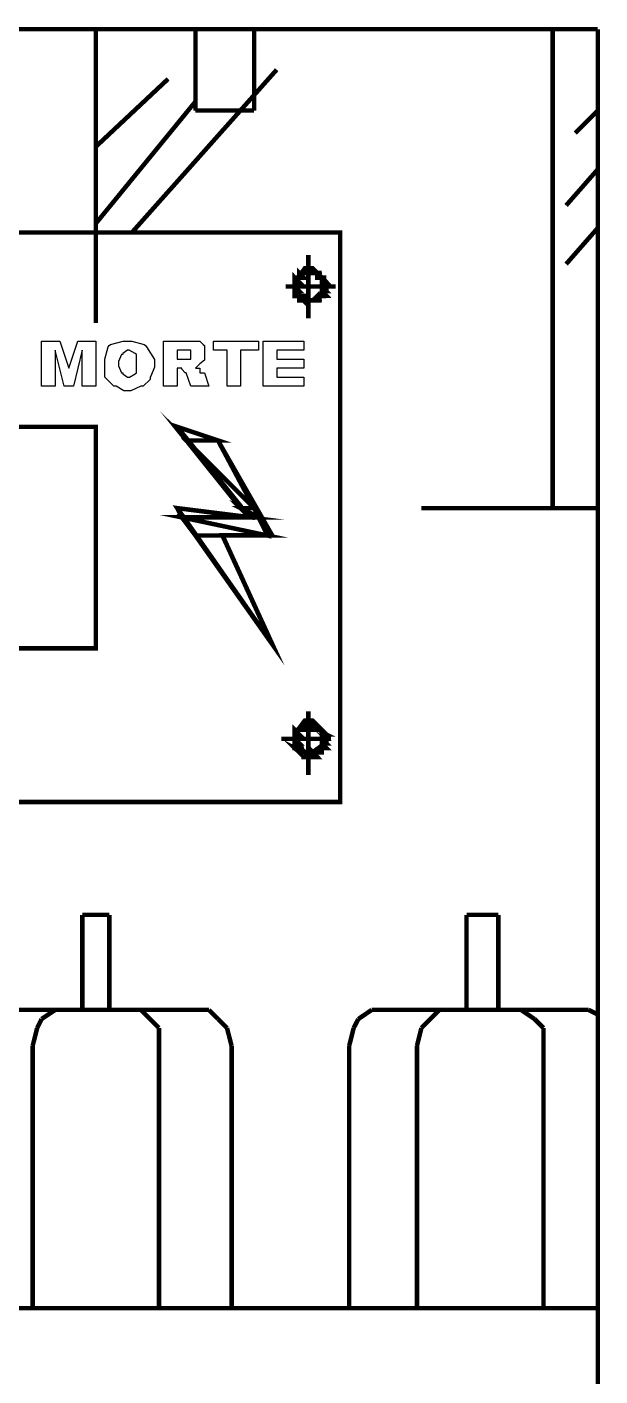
# Model space of a CAD drawing. Extents: x 219 to 1226, y 175 to 465.
# Drawn here: x 299.02 to 304.4, y 226.53 to 239.19 of the extents above; entities that cross this region are included whole.
import ezdxf

# ---------------------------------------------------------------- set-up
doc = ezdxf.new("R2010")
doc.units = 0
doc.header["$MEASUREMENT"] = 0
doc.layers.add('C00-00-00-BLACK', color=7, linetype='Continuous')
doc.layers.add('CFF-00-00', color=1, linetype='Continuous')

msp = doc.modelspace()

# ---------------------------------------------------------------- linework, layer by layer
at = {"layer": 'C00-00-00-BLACK', "const_width": 0.0423}
for points in [[(289.575, 239.166), (304.377, 239.166)], [(299.67, 239.166), (299.67, 236.41)], [(300.604, 239.166), (300.604, 238.403)], [(301.154, 239.166), (301.154, 238.403)], [(303.954, 239.166), (303.954, 234.674)], [(304.377, 225.347), (304.377, 239.166)], [(300.008, 237.259), (301.366, 238.786)], [(299.67, 238.064), (300.347, 238.699)], [(299.67, 237.344), (300.604, 238.487)], [(300.604, 238.403), (301.154, 238.403)], [(304.165, 238.191), (304.377, 238.403)], [(304.08, 237.513), (304.377, 237.852)], [(304.08, 236.963), (304.377, 237.302)], [(301.662, 237.048), (301.662, 236.453)], [(301.45, 236.752), (301.919, 236.752)], [(302.723, 234.674), (304.377, 234.674)], [(301.662, 232.767), (301.662, 232.171)], [(301.408, 232.51), (301.875, 232.51)], [(299.543, 230.859), (299.796, 230.859)], [(299.543, 230.859), (299.543, 229.968)], [(299.796, 230.859), (299.796, 229.968)], [(303.146, 230.859), (303.445, 230.859)], [(303.146, 230.859), (303.146, 229.968)], [(303.445, 230.859), (303.445, 229.968)], [(298.778, 229.968), (300.561, 229.968)], [(299.161, 229.882), (299.12, 229.798)], [(299.289, 229.968), (299.161, 229.882)], [(299.416, 229.968), (299.289, 229.968)], [(300.093, 229.968), (299.923, 229.968)], [(300.178, 229.882), (300.093, 229.968)], [(300.262, 229.798), (300.178, 229.882)], [(300.73, 229.968), (300.561, 229.968)], [(300.815, 229.882), (300.73, 229.968)], [(300.9, 229.798), (300.815, 229.882)], [(302.131, 229.882), (302.088, 229.798)], [(302.257, 229.968), (302.131, 229.882)], [(302.384, 229.968), (302.257, 229.968)], [(302.384, 229.968), (304.165, 229.968)], [(302.807, 229.882), (302.723, 229.798)], [(302.893, 229.968), (302.807, 229.882)], [(303.02, 229.968), (302.893, 229.968)], [(303.657, 229.968), (303.529, 229.968)], [(303.784, 229.882), (303.657, 229.968)], [(303.868, 229.798), (303.784, 229.882)], [(304.291, 229.968), (304.165, 229.968)], [(304.377, 229.925), (304.291, 229.968)], [(299.12, 229.798), (299.077, 229.629)], [(300.262, 229.629), (300.262, 229.798)], [(300.943, 229.629), (300.9, 229.798)], [(302.088, 229.798), (302.045, 229.629)], [(302.723, 229.798), (302.681, 229.629)], [(303.868, 229.629), (303.868, 229.798)], [(299.077, 229.629), (299.077, 227.17)], [(300.262, 229.629), (300.262, 227.17)], [(300.943, 229.629), (300.943, 227.17)], [(302.045, 229.629), (302.045, 227.17)], [(302.681, 229.629), (302.681, 227.17)], [(303.868, 229.629), (303.868, 227.17)], [(294.113, 227.17), (304.377, 227.17)]]:
    msp.add_lwpolyline(points, dxfattribs=at)
for points in [[(294.751, 231.918), (301.961, 231.918), (301.961, 237.259), (294.751, 237.259), (294.751, 231.918)], [(301.831, 236.752), (301.831, 236.794), (301.703, 236.923), (301.662, 236.923), (301.63, 236.923), (301.535, 236.794), (301.535, 236.752), (301.535, 236.72), (301.63, 236.624), (301.662, 236.624), (301.703, 236.624), (301.831, 236.72), (301.831, 236.752)], [(301.831, 236.752), (301.831, 236.794), (301.703, 236.923), (301.662, 236.923), (301.63, 236.923), (301.535, 236.794), (301.535, 236.752), (301.535, 236.72), (301.63, 236.624), (301.662, 236.624), (301.703, 236.624), (301.831, 236.72), (301.831, 236.752)], [(301.831, 236.752), (301.831, 236.794), (301.703, 236.923), (301.662, 236.923), (301.63, 236.923), (301.535, 236.794), (301.535, 236.752), (301.535, 236.72), (301.63, 236.624), (301.662, 236.624), (301.703, 236.624), (301.831, 236.72), (301.831, 236.752)], [(301.535, 236.836), (301.535, 236.793), (301.577, 236.793), (301.535, 236.836)], [(301.535, 236.793), (301.577, 236.793), (301.535, 236.836), (301.535, 236.793)], [(301.577, 236.879), (301.577, 236.836), (301.619, 236.836), (301.577, 236.879)], [(301.577, 236.836), (301.619, 236.836), (301.577, 236.879), (301.577, 236.836)], [(301.619, 236.879), (301.577, 236.879), (301.619, 236.879), (301.619, 236.879)], [(301.577, 236.879), (301.619, 236.879), (301.662, 236.879), (301.577, 236.879)], [(301.619, 236.879), (301.662, 236.879), (301.577, 236.879), (301.619, 236.879)], [(301.577, 236.879), (301.577, 236.879)], [(301.577, 236.879), (301.619, 236.879), (301.662, 236.879), (301.577, 236.879)], [(301.577, 236.879), (301.619, 236.879), (301.619, 236.879), (301.577, 236.879)], [(301.577, 236.879), (301.619, 236.879), (301.619, 236.879), (301.577, 236.879)], [(301.662, 236.879), (301.705, 236.879), (301.619, 236.879), (301.662, 236.879)], [(301.705, 236.879), (301.619, 236.879), (301.705, 236.879)], [(301.619, 236.879), (301.705, 236.879), (301.746, 236.879), (301.619, 236.879)], [(301.619, 236.879), (301.662, 236.879), (301.705, 236.879), (301.619, 236.879)], [(301.662, 236.879), (301.705, 236.879), (301.619, 236.879), (301.662, 236.879)], [(301.662, 236.879), (301.619, 236.879), (301.662, 236.879)], [(301.619, 236.879), (301.662, 236.879), (301.705, 236.879), (301.619, 236.879)], [(301.619, 236.879), (301.619, 236.879)], [(301.619, 236.879), (301.662, 236.879), (301.705, 236.879), (301.619, 236.879)], [(301.619, 236.879), (301.662, 236.879), (301.662, 236.879), (301.619, 236.879)], [(301.662, 236.92), (301.662, 236.879), (301.705, 236.879), (301.662, 236.92)], [(301.705, 236.879), (301.662, 236.879), (301.705, 236.879)], [(301.662, 236.879), (301.705, 236.879), (301.746, 236.879), (301.662, 236.879)], [(301.705, 236.879), (301.746, 236.879), (301.662, 236.879), (301.705, 236.879)], [(301.705, 236.879), (301.746, 236.879), (301.746, 236.879), (301.705, 236.879)], [(301.705, 236.879), (301.746, 236.879), (301.746, 236.879), (301.705, 236.879)], [(301.705, 236.879), (301.746, 236.879), (301.789, 236.879), (301.705, 236.879)], [(301.746, 236.879), (301.789, 236.879), (301.705, 236.879), (301.746, 236.879)], [(301.705, 236.879), (301.746, 236.879), (301.789, 236.879), (301.705, 236.879)], [(301.746, 236.879), (301.789, 236.879), (301.705, 236.879), (301.746, 236.879)], [(301.746, 236.879), (301.789, 236.836), (301.746, 236.836), (301.746, 236.879)], [(301.746, 236.879), (301.789, 236.879), (301.789, 236.879), (301.746, 236.879)], [(301.746, 236.879), (301.789, 236.879), (301.789, 236.879), (301.746, 236.879)], [(301.746, 236.879), (301.789, 236.879), (301.789, 236.879), (301.746, 236.879)], [(301.746, 236.879), (301.789, 236.879), (301.789, 236.879), (301.746, 236.879)], [(301.789, 236.836), (301.746, 236.879), (301.789, 236.836)], [(301.789, 236.836), (301.789, 236.793), (301.831, 236.793), (301.789, 236.836)], [(301.789, 236.793), (301.831, 236.793), (301.789, 236.836), (301.789, 236.793)], [(301.577, 236.836), (301.535, 236.836), (301.577, 236.836), (301.577, 236.836)], [(301.535, 236.836), (301.535, 236.836)], [(301.535, 236.836), (301.577, 236.836), (301.619, 236.836), (301.535, 236.836)], [(301.535, 236.836), (301.577, 236.836), (301.577, 236.836), (301.535, 236.836)], [(301.535, 236.836), (301.577, 236.836), (301.577, 236.836), (301.535, 236.836)], [(301.535, 236.793), (301.535, 236.752), (301.577, 236.752), (301.535, 236.793)], [(301.535, 236.752), (301.577, 236.752), (301.535, 236.793), (301.535, 236.752)], [(301.535, 236.793), (301.577, 236.793), (301.577, 236.793), (301.535, 236.793)], [(301.535, 236.793), (301.577, 236.793), (301.577, 236.793), (301.535, 236.793)], [(301.535, 236.793), (301.577, 236.793), (301.577, 236.793), (301.535, 236.793)], [(301.535, 236.793), (301.577, 236.793), (301.577, 236.793), (301.535, 236.793)], [(301.535, 236.793), (301.577, 236.793), (301.577, 236.793), (301.535, 236.793)], [(301.535, 236.793), (301.577, 236.793), (301.577, 236.793), (301.535, 236.793)], [(301.535, 236.752), (301.535, 236.709), (301.577, 236.709), (301.535, 236.752)], [(301.535, 236.709), (301.577, 236.709), (301.535, 236.752), (301.535, 236.709)], [(301.535, 236.752), (301.577, 236.752), (301.577, 236.752), (301.535, 236.752)], [(301.535, 236.752), (301.577, 236.752), (301.577, 236.752), (301.535, 236.752)], [(301.535, 236.706), (301.577, 236.663), (301.535, 236.663), (301.535, 236.706)], [(301.577, 236.836), (301.577, 236.836)], [(301.746, 236.836), (301.789, 236.836), (301.831, 236.836), (301.746, 236.836)], [(301.789, 236.836), (301.831, 236.836), (301.746, 236.836), (301.789, 236.836)], [(301.789, 236.836), (301.831, 236.836), (301.831, 236.836), (301.789, 236.836)], [(301.789, 236.836), (301.831, 236.836), (301.831, 236.836), (301.789, 236.836)], [(301.789, 236.793), (301.789, 236.752), (301.831, 236.752), (301.789, 236.793)], [(301.789, 236.752), (301.831, 236.752), (301.789, 236.793), (301.789, 236.752)], [(301.789, 236.793), (301.831, 236.793), (301.831, 236.793), (301.789, 236.793)], [(301.789, 236.793), (301.831, 236.793), (301.831, 236.793), (301.789, 236.793)], [(301.789, 236.793), (301.831, 236.793), (301.831, 236.793), (301.789, 236.793)], [(301.789, 236.793), (301.831, 236.793), (301.831, 236.793), (301.789, 236.793)], [(301.789, 236.793), (301.831, 236.793), (301.831, 236.793), (301.789, 236.793)], [(301.789, 236.793), (301.831, 236.793), (301.831, 236.793), (301.789, 236.793)], [(301.789, 236.752), (301.789, 236.709), (301.831, 236.709), (301.789, 236.752)], [(301.789, 236.709), (301.831, 236.709), (301.789, 236.752), (301.789, 236.709)], [(301.789, 236.752), (301.831, 236.752), (301.831, 236.752), (301.789, 236.752)], [(301.789, 236.752), (301.831, 236.752), (301.831, 236.752), (301.789, 236.752)], [(301.789, 236.752), (301.831, 236.752), (301.831, 236.752), (301.789, 236.752)], [(301.789, 236.752), (301.831, 236.752), (301.831, 236.752), (301.789, 236.752)], [(301.789, 236.709), (301.789, 236.666), (301.831, 236.666), (301.789, 236.709)], [(301.789, 236.666), (301.831, 236.666), (301.789, 236.709), (301.789, 236.666)], [(301.535, 236.709), (301.577, 236.709), (301.577, 236.709), (301.535, 236.709)], [(301.535, 236.709), (301.577, 236.709), (301.577, 236.709), (301.535, 236.709)], [(301.535, 236.709), (301.577, 236.709), (301.577, 236.709), (301.535, 236.709)], [(301.535, 236.709), (301.577, 236.709), (301.577, 236.709), (301.535, 236.709)], [(301.535, 236.709), (301.577, 236.709), (301.577, 236.709), (301.535, 236.709)], [(301.535, 236.709), (301.577, 236.709), (301.577, 236.709), (301.535, 236.709)], [(301.577, 236.663), (301.535, 236.706), (301.577, 236.663)], [(301.577, 236.663), (301.535, 236.663), (301.577, 236.663)], [(301.535, 236.663), (301.577, 236.663), (301.619, 236.663), (301.535, 236.663)], [(301.619, 236.663), (301.577, 236.663), (301.619, 236.621), (301.619, 236.663)], [(301.577, 236.663), (301.619, 236.621), (301.577, 236.621), (301.577, 236.663)], [(301.577, 236.663), (301.619, 236.663), (301.619, 236.663), (301.577, 236.663)], [(301.577, 236.663), (301.619, 236.663), (301.619, 236.663), (301.577, 236.663)], [(301.577, 236.663), (301.619, 236.663), (301.619, 236.663), (301.577, 236.663)], [(301.577, 236.663), (301.619, 236.663), (301.619, 236.663), (301.577, 236.663)], [(301.577, 236.663), (301.619, 236.663), (301.662, 236.663), (301.577, 236.663)], [(301.619, 236.663), (301.662, 236.663), (301.577, 236.663), (301.619, 236.663)], [(301.577, 236.621), (301.619, 236.621), (301.662, 236.621), (301.577, 236.621)], [(301.619, 236.621), (301.662, 236.621), (301.577, 236.621), (301.619, 236.621)], [(301.619, 236.621), (301.662, 236.621), (301.705, 236.621), (301.619, 236.621)], [(301.662, 236.621), (301.705, 236.621), (301.619, 236.621), (301.662, 236.621)], [(301.619, 236.621), (301.662, 236.621), (301.705, 236.621), (301.619, 236.621)], [(301.662, 236.621), (301.705, 236.621), (301.619, 236.621), (301.662, 236.621)], [(301.619, 236.621), (301.662, 236.621), (301.705, 236.621), (301.619, 236.621)], [(301.662, 236.621), (301.705, 236.621), (301.619, 236.621), (301.662, 236.621)], [(301.619, 236.621), (301.705, 236.621), (301.746, 236.621), (301.619, 236.621)], [(301.705, 236.621), (301.746, 236.621), (301.619, 236.621), (301.705, 236.621)], [(301.705, 236.621), (301.619, 236.621), (301.662, 236.621), (301.705, 236.621)], [(301.619, 236.621), (301.662, 236.621), (301.705, 236.621), (301.619, 236.621)], [(301.705, 236.621), (301.662, 236.621), (301.705, 236.621), (301.705, 236.621)], [(301.662, 236.621), (301.705, 236.621), (301.746, 236.621), (301.662, 236.621)], [(301.705, 236.621), (301.746, 236.621), (301.662, 236.621), (301.705, 236.621)], [(301.662, 236.621), (301.705, 236.621), (301.705, 236.621), (301.662, 236.621)], [(301.746, 236.663), (301.746, 236.621), (301.705, 236.621), (301.746, 236.663)], [(301.705, 236.621), (301.705, 236.621)], [(301.705, 236.621), (301.746, 236.621), (301.789, 236.621), (301.705, 236.621)], [(301.705, 236.621), (301.746, 236.621), (301.746, 236.621), (301.705, 236.621)], [(301.705, 236.621), (301.746, 236.621), (301.746, 236.621), (301.705, 236.621)], [(301.705, 236.621), (301.705, 236.621)], [(301.789, 236.663), (301.746, 236.663), (301.789, 236.663), (301.789, 236.663)], [(301.746, 236.663), (301.746, 236.663)], [(301.746, 236.663), (301.789, 236.663), (301.831, 236.663), (301.746, 236.663)], [(301.746, 236.663), (301.789, 236.663), (301.789, 236.663), (301.746, 236.663)], [(301.746, 236.663), (301.789, 236.663), (301.789, 236.663), (301.746, 236.663)], [(301.746, 236.663), (301.789, 236.663), (301.789, 236.663), (301.746, 236.663)], [(301.746, 236.663), (301.789, 236.663), (301.789, 236.663), (301.746, 236.663)], [(301.746, 236.621), (301.746, 236.663), (301.746, 236.621)], [(301.789, 236.709), (301.831, 236.709), (301.831, 236.709), (301.789, 236.709)], [(301.789, 236.709), (301.831, 236.709), (301.831, 236.709), (301.789, 236.709)], [(301.789, 236.709), (301.831, 236.709), (301.831, 236.709), (301.789, 236.709)], [(301.789, 236.709), (301.831, 236.709), (301.831, 236.709), (301.789, 236.709)], [(301.789, 236.663), (301.789, 236.663)], [(300.518, 235.309), (301.154, 234.674), (301.027, 234.674), (300.518, 235.309)], [(300.434, 235.436), (301.112, 234.589), (300.434, 234.674), (301.323, 233.402), (300.857, 234.42), (301.323, 234.42), (300.815, 235.309), (300.434, 235.436)], [(300.434, 235.436), (300.815, 235.309), (300.518, 235.309), (300.434, 235.436)], [(297.082, 235.436), (297.082, 233.359), (299.67, 233.359), (299.67, 235.436), (297.082, 235.436)], [(300.815, 235.309), (300.518, 235.309), (301.154, 234.674), (300.815, 235.309)], [(301.027, 234.674), (301.196, 234.589), (301.112, 234.589), (301.027, 234.674)], [(301.196, 234.587), (300.477, 234.587), (301.28, 234.417), (301.196, 234.587)], [(300.434, 234.674), (301.112, 234.587), (300.477, 234.587), (300.434, 234.674)], [(300.477, 234.587), (301.28, 234.417), (300.604, 234.417), (300.477, 234.587)], [(301.154, 234.674), (301.027, 234.674), (301.196, 234.589), (301.154, 234.674)], [(300.604, 234.417), (300.857, 234.417), (301.323, 233.399), (300.604, 234.417)], [(300.857, 234.417), (300.9, 234.417), (300.604, 234.417), (300.857, 234.417)], [(300.857, 234.417), (300.604, 234.417), (300.857, 234.417)], [(300.857, 234.417), (301.28, 234.417), (301.323, 234.417), (300.857, 234.417)], [(301.831, 232.51), (301.831, 232.554), (301.703, 232.682), (301.662, 232.682), (301.63, 232.682), (301.535, 232.554), (301.535, 232.51), (301.535, 232.478), (301.63, 232.384), (301.662, 232.384), (301.703, 232.384), (301.831, 232.478), (301.831, 232.51)], [(301.831, 232.51), (301.831, 232.554), (301.703, 232.682), (301.662, 232.682), (301.63, 232.682), (301.535, 232.554), (301.535, 232.51), (301.535, 232.478), (301.63, 232.384), (301.662, 232.384), (301.703, 232.384), (301.831, 232.478), (301.831, 232.51)], [(301.831, 232.51), (301.831, 232.554), (301.703, 232.682), (301.662, 232.682), (301.63, 232.682), (301.535, 232.554), (301.535, 232.51), (301.535, 232.478), (301.63, 232.384), (301.662, 232.384), (301.703, 232.384), (301.831, 232.478), (301.831, 232.51)], [(301.619, 232.64), (301.619, 232.594), (301.577, 232.594), (301.619, 232.64)], [(301.705, 232.64), (301.746, 232.594), (301.705, 232.594), (301.705, 232.64)], [(301.535, 232.594), (301.535, 232.551), (301.577, 232.551), (301.535, 232.594)], [(301.535, 232.551), (301.577, 232.551), (301.535, 232.594), (301.535, 232.551)], [(301.577, 232.594), (301.535, 232.594), (301.577, 232.594), (301.577, 232.594)], [(301.535, 232.594), (301.535, 232.594)], [(301.535, 232.594), (301.577, 232.594), (301.619, 232.594), (301.535, 232.594)], [(301.535, 232.551), (301.535, 232.51), (301.577, 232.51), (301.535, 232.551)], [(301.535, 232.51), (301.577, 232.51), (301.535, 232.551), (301.535, 232.51)], [(301.535, 232.551), (301.577, 232.551), (301.577, 232.551), (301.535, 232.551)], [(301.535, 232.551), (301.577, 232.551), (301.577, 232.551), (301.535, 232.551)], [(301.535, 232.51), (301.535, 232.468), (301.577, 232.468), (301.535, 232.51)], [(301.535, 232.468), (301.577, 232.468), (301.535, 232.51), (301.535, 232.468)], [(301.577, 232.594), (301.577, 232.594)], [(301.577, 232.594), (301.619, 232.594), (301.662, 232.594), (301.577, 232.594)], [(301.577, 232.594), (301.619, 232.594), (301.619, 232.594), (301.577, 232.594)], [(301.577, 232.594), (301.619, 232.594), (301.619, 232.594), (301.577, 232.594)], [(301.577, 232.594), (301.619, 232.594), (301.619, 232.594), (301.577, 232.594)], [(301.577, 232.594), (301.619, 232.594), (301.619, 232.594), (301.577, 232.594)], [(301.577, 232.594), (301.577, 232.594)], [(301.662, 232.64), (301.705, 232.64), (301.619, 232.64), (301.662, 232.64)], [(301.705, 232.64), (301.619, 232.64), (301.705, 232.64)], [(301.619, 232.64), (301.705, 232.64), (301.746, 232.64), (301.619, 232.64)], [(301.619, 232.64), (301.662, 232.64), (301.705, 232.64), (301.619, 232.64)], [(301.662, 232.64), (301.705, 232.64), (301.619, 232.64), (301.662, 232.64)], [(301.619, 232.64), (301.619, 232.64)], [(301.619, 232.64), (301.662, 232.64), (301.705, 232.64), (301.619, 232.64)], [(301.619, 232.64), (301.662, 232.64), (301.662, 232.64), (301.619, 232.64)], [(301.619, 232.64), (301.662, 232.64), (301.662, 232.64), (301.619, 232.64)], [(301.619, 232.594), (301.619, 232.64), (301.619, 232.594)], [(301.746, 232.594), (301.789, 232.551), (301.831, 232.551), (301.746, 232.594)], [(301.789, 232.551), (301.831, 232.551), (301.746, 232.594), (301.789, 232.551)], [(301.662, 232.64), (301.662, 232.64)], [(301.705, 232.64), (301.662, 232.64), (301.705, 232.64)], [(301.662, 232.64), (301.705, 232.64), (301.746, 232.64), (301.662, 232.64)], [(301.705, 232.64), (301.746, 232.64), (301.662, 232.64), (301.705, 232.64)], [(301.705, 232.64), (301.746, 232.64), (301.746, 232.64), (301.705, 232.64)], [(301.705, 232.64), (301.746, 232.64), (301.746, 232.64), (301.705, 232.64)], [(301.746, 232.594), (301.705, 232.64), (301.746, 232.594)], [(301.705, 232.594), (301.746, 232.594), (301.789, 232.594), (301.705, 232.594)], [(301.746, 232.594), (301.789, 232.594), (301.705, 232.594), (301.746, 232.594)], [(301.746, 232.594), (301.789, 232.594), (301.789, 232.594), (301.746, 232.594)], [(301.746, 232.594), (301.789, 232.594), (301.789, 232.594), (301.746, 232.594)], [(301.746, 232.594), (301.789, 232.594), (301.789, 232.594), (301.746, 232.594)], [(301.746, 232.594), (301.789, 232.594), (301.789, 232.594), (301.746, 232.594)], [(301.746, 232.594), (301.789, 232.594), (301.789, 232.594), (301.746, 232.594)], [(301.746, 232.594), (301.789, 232.594), (301.789, 232.594), (301.746, 232.594)], [(301.789, 232.551), (301.789, 232.51), (301.831, 232.51), (301.789, 232.551)], [(301.789, 232.51), (301.831, 232.51), (301.789, 232.551), (301.789, 232.51)], [(301.789, 232.551), (301.831, 232.551), (301.831, 232.551), (301.789, 232.551)], [(301.789, 232.551), (301.831, 232.551), (301.831, 232.551), (301.789, 232.551)], [(301.789, 232.551), (301.831, 232.551), (301.831, 232.551), (301.789, 232.551)], [(301.789, 232.551), (301.831, 232.551), (301.831, 232.551), (301.789, 232.551)], [(301.789, 232.551), (301.831, 232.551), (301.831, 232.551), (301.789, 232.551)], [(301.789, 232.551), (301.831, 232.551), (301.831, 232.551), (301.789, 232.551)], [(301.789, 232.51), (301.789, 232.468), (301.831, 232.468), (301.789, 232.51)], [(301.789, 232.468), (301.831, 232.468), (301.789, 232.51), (301.789, 232.468)], [(301.577, 232.384), (301.619, 232.384), (301.535, 232.425), (301.577, 232.384)], [(301.577, 232.384), (301.535, 232.425), (301.577, 232.425), (301.577, 232.384)], [(301.535, 232.51), (301.577, 232.51), (301.577, 232.51), (301.535, 232.51)], [(301.535, 232.51), (301.577, 232.51), (301.577, 232.51), (301.535, 232.51)], [(301.535, 232.51), (301.577, 232.51), (301.577, 232.51), (301.535, 232.51)], [(301.535, 232.51), (301.577, 232.51), (301.577, 232.51), (301.535, 232.51)], [(301.535, 232.51), (301.577, 232.51), (301.577, 232.51), (301.535, 232.51)], [(301.535, 232.51), (301.577, 232.51), (301.577, 232.51), (301.535, 232.51)], [(301.535, 232.468), (301.535, 232.425), (301.577, 232.425), (301.535, 232.468)], [(301.535, 232.425), (301.577, 232.425), (301.535, 232.468), (301.535, 232.425)], [(301.535, 232.468), (301.577, 232.468), (301.577, 232.468), (301.535, 232.468)], [(301.535, 232.468), (301.577, 232.468), (301.577, 232.468), (301.535, 232.468)], [(301.535, 232.468), (301.577, 232.468), (301.577, 232.468), (301.535, 232.468)], [(301.535, 232.468), (301.577, 232.468), (301.577, 232.468), (301.535, 232.468)], [(301.535, 232.468), (301.577, 232.468), (301.577, 232.468), (301.535, 232.468)], [(301.535, 232.468), (301.577, 232.468), (301.577, 232.468), (301.535, 232.468)], [(301.535, 232.425), (301.577, 232.425), (301.577, 232.425), (301.535, 232.425)], [(301.535, 232.425), (301.577, 232.425), (301.577, 232.425), (301.535, 232.425)], [(301.535, 232.425), (301.577, 232.425), (301.577, 232.425), (301.535, 232.425)], [(301.535, 232.425), (301.577, 232.425), (301.577, 232.425), (301.535, 232.425)], [(301.535, 232.425), (301.577, 232.425), (301.619, 232.425), (301.535, 232.425)], [(301.577, 232.425), (301.619, 232.425), (301.535, 232.425), (301.577, 232.425)], [(301.619, 232.384), (301.619, 232.34), (301.662, 232.34), (301.619, 232.384)], [(301.619, 232.34), (301.662, 232.34), (301.619, 232.384), (301.619, 232.34)], [(301.705, 232.384), (301.705, 232.34), (301.746, 232.34), (301.705, 232.384)], [(301.705, 232.34), (301.746, 232.34), (301.705, 232.384), (301.705, 232.34)], [(301.789, 232.425), (301.746, 232.384), (301.789, 232.384), (301.789, 232.425)], [(301.746, 232.384), (301.789, 232.384), (301.789, 232.425), (301.746, 232.384)], [(301.789, 232.51), (301.831, 232.51), (301.831, 232.51), (301.789, 232.51)], [(301.789, 232.51), (301.831, 232.51), (301.831, 232.51), (301.789, 232.51)], [(301.789, 232.51), (301.831, 232.51), (301.831, 232.51), (301.789, 232.51)], [(301.789, 232.51), (301.831, 232.51), (301.831, 232.51), (301.789, 232.51)], [(301.789, 232.468), (301.789, 232.425), (301.831, 232.425), (301.789, 232.468)], [(301.789, 232.425), (301.831, 232.425), (301.789, 232.468), (301.789, 232.425)], [(301.789, 232.468), (301.831, 232.468), (301.831, 232.468), (301.789, 232.468)], [(301.789, 232.468), (301.831, 232.468), (301.831, 232.468), (301.789, 232.468)], [(301.789, 232.425), (301.831, 232.425), (301.831, 232.425), (301.789, 232.425)], [(301.789, 232.425), (301.831, 232.425), (301.831, 232.425), (301.789, 232.425)], [(301.789, 232.425), (301.831, 232.425), (301.831, 232.425), (301.789, 232.425)], [(301.789, 232.425), (301.831, 232.425), (301.831, 232.425), (301.789, 232.425)], [(301.789, 232.425), (301.831, 232.425), (301.831, 232.425), (301.789, 232.425)], [(301.789, 232.425), (301.831, 232.425), (301.831, 232.425), (301.789, 232.425)], [(301.577, 232.384), (301.619, 232.384), (301.619, 232.384), (301.577, 232.384)], [(301.577, 232.384), (301.619, 232.384), (301.619, 232.384), (301.577, 232.384)], [(301.577, 232.384), (301.619, 232.384), (301.619, 232.384), (301.577, 232.384)], [(301.577, 232.384), (301.619, 232.384), (301.619, 232.384), (301.577, 232.384)], [(301.577, 232.384), (301.619, 232.384), (301.662, 232.384), (301.577, 232.384)], [(301.619, 232.384), (301.662, 232.384), (301.577, 232.384), (301.619, 232.384)], [(301.577, 232.384), (301.619, 232.384), (301.662, 232.384), (301.577, 232.384)], [(301.619, 232.384), (301.662, 232.384), (301.577, 232.384), (301.619, 232.384)], [(301.619, 232.34), (301.662, 232.34), (301.705, 232.34), (301.619, 232.34)], [(301.662, 232.34), (301.705, 232.34), (301.619, 232.34), (301.662, 232.34)], [(301.619, 232.34), (301.662, 232.34), (301.705, 232.34), (301.619, 232.34)], [(301.662, 232.34), (301.705, 232.34), (301.619, 232.34), (301.662, 232.34)], [(301.619, 232.34), (301.705, 232.34), (301.746, 232.34), (301.619, 232.34)], [(301.705, 232.34), (301.746, 232.34), (301.619, 232.34), (301.705, 232.34)], [(301.705, 232.34), (301.619, 232.34), (301.662, 232.34), (301.705, 232.34)], [(301.619, 232.34), (301.662, 232.34), (301.705, 232.34), (301.619, 232.34)], [(301.705, 232.34), (301.662, 232.34), (301.705, 232.34), (301.705, 232.34)], [(301.662, 232.34), (301.705, 232.34), (301.746, 232.34), (301.662, 232.34)], [(301.705, 232.34), (301.746, 232.34), (301.662, 232.34), (301.705, 232.34)], [(301.662, 232.34), (301.705, 232.34), (301.705, 232.34), (301.662, 232.34)], [(301.746, 232.384), (301.705, 232.384), (301.746, 232.384), (301.746, 232.384)], [(301.705, 232.384), (301.705, 232.384)], [(301.705, 232.384), (301.746, 232.384), (301.789, 232.384), (301.705, 232.384)], [(301.705, 232.34), (301.705, 232.34)], [(301.746, 232.384), (301.789, 232.384), (301.789, 232.384), (301.746, 232.384)], [(301.746, 232.384), (301.789, 232.384), (301.789, 232.384), (301.746, 232.384)], [(301.746, 232.384), (301.789, 232.384), (301.789, 232.384), (301.746, 232.384)], [(301.746, 232.384), (301.789, 232.384), (301.789, 232.384), (301.746, 232.384)], [(301.746, 232.384), (301.789, 232.384), (301.789, 232.384), (301.746, 232.384)], [(301.746, 232.384), (301.789, 232.384), (301.789, 232.384), (301.746, 232.384)], [(301.746, 232.384), (301.746, 232.384)]]:
    msp.add_lwpolyline(points, close=True, dxfattribs=at)
at = {"layer": 'C00-00-00-BLACK'}
for points in [[(301.619, 236.879), (301.577, 236.879), (301.619, 236.879), (301.619, 236.879)], [(301.577, 236.879), (301.619, 236.879), (301.662, 236.879), (301.577, 236.879)], [(301.619, 236.879), (301.662, 236.879), (301.577, 236.879), (301.619, 236.879)], [(301.577, 236.879), (301.619, 236.879), (301.662, 236.879), (301.577, 236.879)], [(301.577, 236.879), (301.619, 236.879), (301.619, 236.879), (301.577, 236.879)], [(301.577, 236.879), (301.619, 236.879), (301.619, 236.879), (301.577, 236.879)], [(301.577, 236.879), (301.577, 236.836), (301.619, 236.836), (301.577, 236.879)], [(301.577, 236.836), (301.619, 236.836), (301.577, 236.879), (301.577, 236.836)], [(301.662, 236.879), (301.705, 236.879), (301.619, 236.879), (301.662, 236.879)], [(301.705, 236.879), (301.619, 236.879), (301.705, 236.879)], [(301.619, 236.879), (301.705, 236.879), (301.746, 236.879), (301.619, 236.879)], [(301.619, 236.879), (301.662, 236.879), (301.705, 236.879), (301.619, 236.879)], [(301.662, 236.879), (301.705, 236.879), (301.619, 236.879), (301.662, 236.879)], [(301.662, 236.879), (301.619, 236.879), (301.662, 236.879)], [(301.619, 236.879), (301.662, 236.879), (301.705, 236.879), (301.619, 236.879)], [(301.619, 236.879), (301.662, 236.879), (301.705, 236.879), (301.619, 236.879)], [(301.619, 236.879), (301.662, 236.879), (301.662, 236.879), (301.619, 236.879)], [(301.662, 236.92), (301.662, 236.879), (301.705, 236.879), (301.662, 236.92)], [(301.705, 236.879), (301.662, 236.879), (301.705, 236.879)], [(301.662, 236.879), (301.705, 236.879), (301.746, 236.879), (301.662, 236.879)], [(301.705, 236.879), (301.746, 236.879), (301.662, 236.879), (301.705, 236.879)], [(301.705, 236.879), (301.746, 236.879), (301.746, 236.879), (301.705, 236.879)], [(301.705, 236.879), (301.746, 236.879), (301.746, 236.879), (301.705, 236.879)], [(301.705, 236.879), (301.746, 236.879), (301.789, 236.879), (301.705, 236.879)], [(301.746, 236.879), (301.789, 236.879), (301.705, 236.879), (301.746, 236.879)], [(301.705, 236.879), (301.746, 236.879), (301.789, 236.879), (301.705, 236.879)], [(301.746, 236.879), (301.789, 236.879), (301.705, 236.879), (301.746, 236.879)], [(301.746, 236.879), (301.789, 236.879), (301.789, 236.879), (301.746, 236.879)], [(301.746, 236.879), (301.789, 236.879), (301.789, 236.879), (301.746, 236.879)], [(301.746, 236.879), (301.789, 236.879), (301.789, 236.879), (301.746, 236.879)], [(301.746, 236.879), (301.789, 236.879), (301.789, 236.879), (301.746, 236.879)], [(301.789, 236.836), (301.746, 236.879), (301.789, 236.836)], [(301.746, 236.879), (301.789, 236.836), (301.746, 236.836), (301.746, 236.879)], [(301.577, 236.836), (301.535, 236.836), (301.577, 236.836), (301.577, 236.836)], [(301.535, 236.836), (301.577, 236.836), (301.619, 236.836), (301.535, 236.836)], [(301.535, 236.836), (301.577, 236.836), (301.577, 236.836), (301.535, 236.836)], [(301.535, 236.836), (301.577, 236.836), (301.577, 236.836), (301.535, 236.836)], [(301.535, 236.836), (301.535, 236.793), (301.577, 236.793), (301.535, 236.836)], [(301.535, 236.793), (301.577, 236.793), (301.535, 236.836), (301.535, 236.793)], [(301.535, 236.793), (301.577, 236.793), (301.577, 236.793), (301.535, 236.793)], [(301.535, 236.793), (301.577, 236.793), (301.577, 236.793), (301.535, 236.793)], [(301.535, 236.793), (301.577, 236.793), (301.577, 236.793), (301.535, 236.793)], [(301.535, 236.793), (301.577, 236.793), (301.577, 236.793), (301.535, 236.793)], [(301.535, 236.793), (301.577, 236.793), (301.577, 236.793), (301.535, 236.793)], [(301.535, 236.793), (301.577, 236.793), (301.577, 236.793), (301.535, 236.793)], [(301.535, 236.793), (301.535, 236.752), (301.577, 236.752), (301.535, 236.793)], [(301.535, 236.752), (301.577, 236.752), (301.535, 236.793), (301.535, 236.752)], [(301.535, 236.752), (301.577, 236.752), (301.577, 236.752), (301.535, 236.752)], [(301.535, 236.752), (301.577, 236.752), (301.577, 236.752), (301.535, 236.752)], [(301.535, 236.752), (301.535, 236.709), (301.577, 236.709), (301.535, 236.752)], [(301.535, 236.709), (301.577, 236.709), (301.535, 236.752), (301.535, 236.709)], [(301.746, 236.836), (301.789, 236.836), (301.831, 236.836), (301.746, 236.836)], [(301.789, 236.836), (301.831, 236.836), (301.746, 236.836), (301.789, 236.836)], [(301.789, 236.836), (301.831, 236.836), (301.831, 236.836), (301.789, 236.836)], [(301.789, 236.836), (301.831, 236.836), (301.831, 236.836), (301.789, 236.836)], [(301.789, 236.836), (301.789, 236.793), (301.831, 236.793), (301.789, 236.836)], [(301.789, 236.793), (301.831, 236.793), (301.789, 236.836), (301.789, 236.793)], [(301.789, 236.793), (301.831, 236.793), (301.831, 236.793), (301.789, 236.793)], [(301.789, 236.793), (301.831, 236.793), (301.831, 236.793), (301.789, 236.793)], [(301.789, 236.793), (301.831, 236.793), (301.831, 236.793), (301.789, 236.793)], [(301.789, 236.793), (301.831, 236.793), (301.831, 236.793), (301.789, 236.793)], [(301.789, 236.793), (301.831, 236.793), (301.831, 236.793), (301.789, 236.793)], [(301.789, 236.793), (301.831, 236.793), (301.831, 236.793), (301.789, 236.793)], [(301.789, 236.793), (301.789, 236.752), (301.831, 236.752), (301.789, 236.793)], [(301.789, 236.752), (301.831, 236.752), (301.789, 236.793), (301.789, 236.752)], [(301.789, 236.752), (301.831, 236.752), (301.831, 236.752), (301.789, 236.752)], [(301.789, 236.752), (301.831, 236.752), (301.831, 236.752), (301.789, 236.752)], [(301.789, 236.752), (301.831, 236.752), (301.831, 236.752), (301.789, 236.752)], [(301.789, 236.752), (301.831, 236.752), (301.831, 236.752), (301.789, 236.752)], [(301.789, 236.752), (301.789, 236.709), (301.831, 236.709), (301.789, 236.752)], [(301.789, 236.709), (301.831, 236.709), (301.789, 236.752), (301.789, 236.709)], [(301.535, 236.709), (301.577, 236.709), (301.577, 236.709), (301.535, 236.709)], [(301.535, 236.709), (301.577, 236.709), (301.577, 236.709), (301.535, 236.709)], [(301.535, 236.709), (301.577, 236.709), (301.577, 236.709), (301.535, 236.709)], [(301.535, 236.709), (301.577, 236.709), (301.577, 236.709), (301.535, 236.709)], [(301.535, 236.709), (301.577, 236.709), (301.577, 236.709), (301.535, 236.709)], [(301.535, 236.709), (301.577, 236.709), (301.577, 236.709), (301.535, 236.709)], [(301.577, 236.663), (301.535, 236.706), (301.577, 236.663)], [(301.535, 236.706), (301.577, 236.663), (301.535, 236.663), (301.535, 236.706)], [(301.577, 236.663), (301.535, 236.663), (301.577, 236.663)], [(301.535, 236.663), (301.577, 236.663), (301.619, 236.663), (301.535, 236.663)], [(301.577, 236.663), (301.619, 236.663), (301.619, 236.663), (301.577, 236.663)], [(301.577, 236.663), (301.619, 236.663), (301.619, 236.663), (301.577, 236.663)], [(301.577, 236.663), (301.619, 236.663), (301.619, 236.663), (301.577, 236.663)], [(301.577, 236.663), (301.619, 236.663), (301.619, 236.663), (301.577, 236.663)], [(301.577, 236.663), (301.619, 236.663), (301.662, 236.663), (301.577, 236.663)], [(301.619, 236.663), (301.662, 236.663), (301.577, 236.663), (301.619, 236.663)], [(301.619, 236.663), (301.577, 236.663), (301.619, 236.621), (301.619, 236.663)], [(301.577, 236.663), (301.619, 236.621), (301.577, 236.621), (301.577, 236.663)], [(301.577, 236.621), (301.619, 236.621), (301.662, 236.621), (301.577, 236.621)], [(301.619, 236.621), (301.662, 236.621), (301.577, 236.621), (301.619, 236.621)], [(301.619, 236.621), (301.662, 236.621), (301.705, 236.621), (301.619, 236.621)], [(301.662, 236.621), (301.705, 236.621), (301.619, 236.621), (301.662, 236.621)], [(301.619, 236.621), (301.662, 236.621), (301.705, 236.621), (301.619, 236.621)], [(301.662, 236.621), (301.705, 236.621), (301.619, 236.621), (301.662, 236.621)], [(301.619, 236.621), (301.662, 236.621), (301.705, 236.621), (301.619, 236.621)], [(301.662, 236.621), (301.705, 236.621), (301.619, 236.621), (301.662, 236.621)], [(301.619, 236.621), (301.705, 236.621), (301.746, 236.621), (301.619, 236.621)], [(301.705, 236.621), (301.746, 236.621), (301.619, 236.621), (301.705, 236.621)], [(301.705, 236.621), (301.619, 236.621), (301.662, 236.621), (301.705, 236.621)], [(301.619, 236.621), (301.662, 236.621), (301.705, 236.621), (301.619, 236.621)], [(301.705, 236.621), (301.662, 236.621), (301.705, 236.621), (301.705, 236.621)], [(301.662, 236.621), (301.705, 236.621), (301.746, 236.621), (301.662, 236.621)], [(301.705, 236.621), (301.746, 236.621), (301.662, 236.621), (301.705, 236.621)], [(301.662, 236.621), (301.705, 236.621), (301.705, 236.621), (301.662, 236.621)], [(301.746, 236.663), (301.746, 236.621), (301.705, 236.621), (301.746, 236.663)], [(301.705, 236.621), (301.746, 236.621), (301.789, 236.621), (301.705, 236.621)], [(301.705, 236.621), (301.746, 236.621), (301.746, 236.621), (301.705, 236.621)], [(301.705, 236.621), (301.746, 236.621), (301.746, 236.621), (301.705, 236.621)], [(301.789, 236.663), (301.746, 236.663), (301.789, 236.663), (301.789, 236.663)], [(301.746, 236.663), (301.789, 236.663), (301.831, 236.663), (301.746, 236.663)], [(301.746, 236.663), (301.789, 236.663), (301.789, 236.663), (301.746, 236.663)], [(301.746, 236.663), (301.789, 236.663), (301.789, 236.663), (301.746, 236.663)], [(301.746, 236.663), (301.789, 236.663), (301.789, 236.663), (301.746, 236.663)], [(301.746, 236.663), (301.789, 236.663), (301.789, 236.663), (301.746, 236.663)], [(301.746, 236.621), (301.746, 236.663), (301.746, 236.621)], [(301.789, 236.709), (301.831, 236.709), (301.831, 236.709), (301.789, 236.709)], [(301.789, 236.709), (301.831, 236.709), (301.831, 236.709), (301.789, 236.709)], [(301.789, 236.709), (301.831, 236.709), (301.831, 236.709), (301.789, 236.709)], [(301.789, 236.709), (301.831, 236.709), (301.831, 236.709), (301.789, 236.709)], [(301.789, 236.709), (301.789, 236.666), (301.831, 236.666), (301.789, 236.709)], [(301.789, 236.666), (301.831, 236.666), (301.789, 236.709), (301.789, 236.666)], [(300.434, 235.436), (300.815, 235.309), (300.518, 235.309), (300.434, 235.436)], [(300.815, 235.309), (300.518, 235.309), (301.154, 234.674), (300.815, 235.309)], [(300.518, 235.309), (301.154, 234.674), (301.027, 234.674), (300.518, 235.309)], [(300.434, 234.674), (301.112, 234.587), (300.477, 234.587), (300.434, 234.674)], [(301.196, 234.587), (300.477, 234.587), (301.28, 234.417), (301.196, 234.587)], [(300.477, 234.587), (301.28, 234.417), (300.604, 234.417), (300.477, 234.587)], [(301.154, 234.674), (301.027, 234.674), (301.196, 234.589), (301.154, 234.674)], [(301.027, 234.674), (301.196, 234.589), (301.112, 234.589), (301.027, 234.674)], [(300.857, 234.417), (300.9, 234.417), (300.604, 234.417), (300.857, 234.417)], [(300.857, 234.417), (300.604, 234.417), (300.857, 234.417)], [(300.604, 234.417), (300.857, 234.417), (301.323, 233.399), (300.604, 234.417)], [(300.857, 234.417), (301.28, 234.417), (301.323, 234.417), (300.857, 234.417)], [(301.577, 232.594), (301.535, 232.594), (301.577, 232.594), (301.577, 232.594)], [(301.535, 232.594), (301.577, 232.594), (301.619, 232.594), (301.535, 232.594)], [(301.535, 232.594), (301.535, 232.551), (301.577, 232.551), (301.535, 232.594)], [(301.535, 232.551), (301.577, 232.551), (301.535, 232.594), (301.535, 232.551)], [(301.619, 232.64), (301.619, 232.594), (301.577, 232.594), (301.619, 232.64)], [(301.577, 232.594), (301.619, 232.594), (301.662, 232.594), (301.577, 232.594)], [(301.577, 232.594), (301.619, 232.594), (301.619, 232.594), (301.577, 232.594)], [(301.577, 232.594), (301.619, 232.594), (301.619, 232.594), (301.577, 232.594)], [(301.577, 232.594), (301.619, 232.594), (301.619, 232.594), (301.577, 232.594)], [(301.577, 232.594), (301.619, 232.594), (301.619, 232.594), (301.577, 232.594)], [(301.662, 232.64), (301.705, 232.64), (301.619, 232.64), (301.662, 232.64)], [(301.705, 232.64), (301.619, 232.64), (301.705, 232.64)], [(301.619, 232.64), (301.705, 232.64), (301.746, 232.64), (301.619, 232.64)], [(301.619, 232.64), (301.662, 232.64), (301.705, 232.64), (301.619, 232.64)], [(301.662, 232.64), (301.705, 232.64), (301.619, 232.64), (301.662, 232.64)], [(301.619, 232.64), (301.662, 232.64), (301.705, 232.64), (301.619, 232.64)], [(301.619, 232.64), (301.662, 232.64), (301.662, 232.64), (301.619, 232.64)], [(301.619, 232.64), (301.662, 232.64), (301.662, 232.64), (301.619, 232.64)], [(301.619, 232.594), (301.619, 232.64), (301.619, 232.594)], [(301.705, 232.64), (301.662, 232.64), (301.705, 232.64)], [(301.662, 232.64), (301.705, 232.64), (301.746, 232.64), (301.662, 232.64)], [(301.705, 232.64), (301.746, 232.64), (301.662, 232.64), (301.705, 232.64)], [(301.705, 232.64), (301.746, 232.64), (301.746, 232.64), (301.705, 232.64)], [(301.705, 232.64), (301.746, 232.64), (301.746, 232.64), (301.705, 232.64)], [(301.746, 232.594), (301.705, 232.64), (301.746, 232.594)], [(301.705, 232.64), (301.746, 232.594), (301.705, 232.594), (301.705, 232.64)], [(301.705, 232.594), (301.746, 232.594), (301.789, 232.594), (301.705, 232.594)], [(301.746, 232.594), (301.789, 232.594), (301.705, 232.594), (301.746, 232.594)], [(301.746, 232.594), (301.789, 232.594), (301.789, 232.594), (301.746, 232.594)], [(301.746, 232.594), (301.789, 232.594), (301.789, 232.594), (301.746, 232.594)], [(301.746, 232.594), (301.789, 232.594), (301.789, 232.594), (301.746, 232.594)], [(301.746, 232.594), (301.789, 232.594), (301.789, 232.594), (301.746, 232.594)], [(301.746, 232.594), (301.789, 232.594), (301.789, 232.594), (301.746, 232.594)], [(301.746, 232.594), (301.789, 232.594), (301.789, 232.594), (301.746, 232.594)], [(301.746, 232.594), (301.789, 232.551), (301.831, 232.551), (301.746, 232.594)], [(301.789, 232.551), (301.831, 232.551), (301.746, 232.594), (301.789, 232.551)], [(301.535, 232.551), (301.577, 232.551), (301.577, 232.551), (301.535, 232.551)], [(301.535, 232.551), (301.577, 232.551), (301.577, 232.551), (301.535, 232.551)], [(301.535, 232.551), (301.535, 232.51), (301.577, 232.51), (301.535, 232.551)], [(301.535, 232.51), (301.577, 232.51), (301.535, 232.551), (301.535, 232.51)], [(301.535, 232.51), (301.577, 232.51), (301.577, 232.51), (301.535, 232.51)], [(301.535, 232.51), (301.577, 232.51), (301.577, 232.51), (301.535, 232.51)], [(301.535, 232.51), (301.577, 232.51), (301.577, 232.51), (301.535, 232.51)], [(301.535, 232.51), (301.577, 232.51), (301.577, 232.51), (301.535, 232.51)], [(301.535, 232.51), (301.577, 232.51), (301.577, 232.51), (301.535, 232.51)], [(301.535, 232.51), (301.577, 232.51), (301.577, 232.51), (301.535, 232.51)], [(301.535, 232.51), (301.535, 232.468), (301.577, 232.468), (301.535, 232.51)], [(301.535, 232.468), (301.577, 232.468), (301.535, 232.51), (301.535, 232.468)], [(301.535, 232.468), (301.577, 232.468), (301.577, 232.468), (301.535, 232.468)], [(301.535, 232.468), (301.577, 232.468), (301.577, 232.468), (301.535, 232.468)], [(301.535, 232.468), (301.577, 232.468), (301.577, 232.468), (301.535, 232.468)], [(301.535, 232.468), (301.577, 232.468), (301.577, 232.468), (301.535, 232.468)], [(301.535, 232.468), (301.577, 232.468), (301.577, 232.468), (301.535, 232.468)], [(301.535, 232.468), (301.577, 232.468), (301.577, 232.468), (301.535, 232.468)], [(301.535, 232.468), (301.535, 232.425), (301.577, 232.425), (301.535, 232.468)], [(301.535, 232.425), (301.577, 232.425), (301.535, 232.468), (301.535, 232.425)], [(301.789, 232.551), (301.831, 232.551), (301.831, 232.551), (301.789, 232.551)], [(301.789, 232.551), (301.831, 232.551), (301.831, 232.551), (301.789, 232.551)], [(301.789, 232.551), (301.831, 232.551), (301.831, 232.551), (301.789, 232.551)], [(301.789, 232.551), (301.831, 232.551), (301.831, 232.551), (301.789, 232.551)], [(301.789, 232.551), (301.831, 232.551), (301.831, 232.551), (301.789, 232.551)], [(301.789, 232.551), (301.831, 232.551), (301.831, 232.551), (301.789, 232.551)], [(301.789, 232.551), (301.789, 232.51), (301.831, 232.51), (301.789, 232.551)], [(301.789, 232.51), (301.831, 232.51), (301.789, 232.551), (301.789, 232.51)], [(301.789, 232.51), (301.831, 232.51), (301.831, 232.51), (301.789, 232.51)], [(301.789, 232.51), (301.831, 232.51), (301.831, 232.51), (301.789, 232.51)], [(301.789, 232.51), (301.831, 232.51), (301.831, 232.51), (301.789, 232.51)], [(301.789, 232.51), (301.831, 232.51), (301.831, 232.51), (301.789, 232.51)], [(301.789, 232.51), (301.789, 232.468), (301.831, 232.468), (301.789, 232.51)], [(301.789, 232.468), (301.831, 232.468), (301.789, 232.51), (301.789, 232.468)], [(301.789, 232.468), (301.831, 232.468), (301.831, 232.468), (301.789, 232.468)], [(301.789, 232.468), (301.831, 232.468), (301.831, 232.468), (301.789, 232.468)], [(301.789, 232.468), (301.789, 232.425), (301.831, 232.425), (301.789, 232.468)], [(301.789, 232.425), (301.831, 232.425), (301.789, 232.468), (301.789, 232.425)], [(301.535, 232.425), (301.577, 232.425), (301.577, 232.425), (301.535, 232.425)], [(301.535, 232.425), (301.577, 232.425), (301.577, 232.425), (301.535, 232.425)], [(301.535, 232.425), (301.577, 232.425), (301.577, 232.425), (301.535, 232.425)], [(301.535, 232.425), (301.577, 232.425), (301.577, 232.425), (301.535, 232.425)], [(301.535, 232.425), (301.577, 232.425), (301.619, 232.425), (301.535, 232.425)], [(301.577, 232.425), (301.619, 232.425), (301.535, 232.425), (301.577, 232.425)], [(301.577, 232.384), (301.619, 232.384), (301.535, 232.425), (301.577, 232.384)], [(301.577, 232.384), (301.535, 232.425), (301.577, 232.425), (301.577, 232.384)], [(301.577, 232.384), (301.619, 232.384), (301.619, 232.384), (301.577, 232.384)], [(301.577, 232.384), (301.619, 232.384), (301.619, 232.384), (301.577, 232.384)], [(301.577, 232.384), (301.619, 232.384), (301.619, 232.384), (301.577, 232.384)], [(301.577, 232.384), (301.619, 232.384), (301.619, 232.384), (301.577, 232.384)], [(301.577, 232.384), (301.619, 232.384), (301.662, 232.384), (301.577, 232.384)], [(301.619, 232.384), (301.662, 232.384), (301.577, 232.384), (301.619, 232.384)], [(301.577, 232.384), (301.619, 232.384), (301.662, 232.384), (301.577, 232.384)], [(301.619, 232.384), (301.662, 232.384), (301.577, 232.384), (301.619, 232.384)], [(301.619, 232.384), (301.619, 232.34), (301.662, 232.34), (301.619, 232.384)], [(301.619, 232.34), (301.662, 232.34), (301.619, 232.384), (301.619, 232.34)], [(301.619, 232.34), (301.662, 232.34), (301.705, 232.34), (301.619, 232.34)], [(301.662, 232.34), (301.705, 232.34), (301.619, 232.34), (301.662, 232.34)], [(301.619, 232.34), (301.662, 232.34), (301.705, 232.34), (301.619, 232.34)], [(301.662, 232.34), (301.705, 232.34), (301.619, 232.34), (301.662, 232.34)], [(301.619, 232.34), (301.705, 232.34), (301.746, 232.34), (301.619, 232.34)], [(301.705, 232.34), (301.746, 232.34), (301.619, 232.34), (301.705, 232.34)], [(301.705, 232.34), (301.619, 232.34), (301.662, 232.34), (301.705, 232.34)], [(301.619, 232.34), (301.662, 232.34), (301.705, 232.34), (301.619, 232.34)], [(301.705, 232.34), (301.662, 232.34), (301.705, 232.34), (301.705, 232.34)], [(301.662, 232.34), (301.705, 232.34), (301.746, 232.34), (301.662, 232.34)], [(301.705, 232.34), (301.746, 232.34), (301.662, 232.34), (301.705, 232.34)], [(301.662, 232.34), (301.705, 232.34), (301.705, 232.34), (301.662, 232.34)], [(301.746, 232.384), (301.705, 232.384), (301.746, 232.384), (301.746, 232.384)], [(301.705, 232.384), (301.746, 232.384), (301.789, 232.384), (301.705, 232.384)], [(301.705, 232.384), (301.705, 232.34), (301.746, 232.34), (301.705, 232.384)], [(301.705, 232.34), (301.746, 232.34), (301.705, 232.384), (301.705, 232.34)], [(301.789, 232.425), (301.746, 232.384), (301.789, 232.384), (301.789, 232.425)], [(301.746, 232.384), (301.789, 232.384), (301.789, 232.425), (301.746, 232.384)], [(301.746, 232.384), (301.789, 232.384), (301.789, 232.384), (301.746, 232.384)], [(301.746, 232.384), (301.789, 232.384), (301.789, 232.384), (301.746, 232.384)], [(301.746, 232.384), (301.789, 232.384), (301.789, 232.384), (301.746, 232.384)], [(301.746, 232.384), (301.789, 232.384), (301.789, 232.384), (301.746, 232.384)], [(301.746, 232.384), (301.789, 232.384), (301.789, 232.384), (301.746, 232.384)], [(301.746, 232.384), (301.789, 232.384), (301.789, 232.384), (301.746, 232.384)], [(301.789, 232.425), (301.831, 232.425), (301.831, 232.425), (301.789, 232.425)], [(301.789, 232.425), (301.831, 232.425), (301.831, 232.425), (301.789, 232.425)], [(301.789, 232.425), (301.831, 232.425), (301.831, 232.425), (301.789, 232.425)], [(301.789, 232.425), (301.831, 232.425), (301.831, 232.425), (301.789, 232.425)], [(301.789, 232.425), (301.831, 232.425), (301.831, 232.425), (301.789, 232.425)], [(301.789, 232.425), (301.831, 232.425), (301.831, 232.425), (301.789, 232.425)]]:
    msp.add_lwpolyline(points, close=True, dxfattribs=at)
at = {"layer": 'CFF-00-00'}
for points in [[(299.161, 236.24), (299.331, 236.24), (299.416, 235.987), (299.5, 236.24), (299.67, 236.24), (299.67, 235.817), (299.543, 235.817), (299.543, 236.156), (299.459, 235.817), (299.373, 235.817), (299.289, 236.156), (299.289, 235.817), (299.161, 235.817), (299.161, 236.24)], [(299.755, 236.028), (299.755, 236.071), (299.785, 236.188), (299.796, 236.198), (299.806, 236.209), (299.926, 236.24), (299.966, 236.24), (300.007, 236.24), (300.124, 236.209), (300.135, 236.198), (300.145, 236.188), (300.219, 236.068), (300.219, 236.028), (300.219, 235.997), (300.187, 235.912), (300.178, 235.901), (300.178, 235.881), (300.113, 235.817), (300.093, 235.817), (300.093, 235.817), (299.997, 235.775), (299.966, 235.775), (299.934, 235.775), (299.862, 235.817), (299.839, 235.817), (299.839, 235.817), (299.764, 235.892), (299.755, 235.901), (299.755, 235.933), (299.755, 236.005), (299.755, 236.028)], [(300.305, 235.817), (300.305, 236.24), (300.518, 236.24), (300.55, 236.24), (300.622, 236.24), (300.646, 236.24), (300.646, 236.24), (300.677, 236.209), (300.688, 236.198), (300.688, 236.198), (300.688, 236.136), (300.688, 236.114), (300.688, 236.114), (300.688, 236.071), (300.688, 236.071), (300.688, 236.061), (300.646, 236.028), (300.646, 236.028), (300.646, 236.028), (300.604, 235.987), (300.604, 235.987), (300.604, 235.987), (300.635, 235.987), (300.646, 235.987), (300.646, 235.987), (300.646, 235.955), (300.646, 235.944), (300.646, 235.944), (300.688, 235.944), (300.688, 235.944), (300.73, 235.817), (300.561, 235.817), (300.518, 235.944), (300.507, 235.944), (300.477, 235.977), (300.477, 235.987), (300.477, 235.987), (300.444, 235.987), (300.434, 235.987), (300.434, 235.987), (300.434, 235.817), (300.305, 235.817)], [(300.773, 236.24), (301.196, 236.24), (301.196, 236.156), (301.027, 236.156), (301.027, 235.817), (300.9, 235.817), (300.9, 236.156), (300.773, 236.156), (300.773, 236.24)], [(301.239, 236.24), (301.619, 236.24), (301.619, 236.156), (301.366, 236.156), (301.366, 236.071), (301.619, 236.071), (301.619, 235.987), (301.366, 235.987), (301.366, 235.901), (301.619, 235.901), (301.619, 235.817), (301.239, 235.817), (301.239, 236.24)], [(299.882, 236.028), (299.882, 236.008), (299.912, 235.944), (299.923, 235.944), (299.923, 235.935), (299.966, 235.901), (299.966, 235.901), (299.986, 235.901), (300.04, 235.935), (300.051, 235.944), (300.051, 235.944), (300.051, 236.008), (300.051, 236.028), (300.051, 236.05), (300.051, 236.114), (300.051, 236.114), (300.04, 236.125), (299.984, 236.156), (299.966, 236.156), (299.966, 236.156), (299.923, 236.125), (299.923, 236.114), (299.912, 236.114), (299.882, 236.05), (299.882, 236.028)], [(300.434, 236.071), (300.477, 236.071), (300.477, 236.071), (300.518, 236.071), (300.518, 236.071), (300.518, 236.071), (300.561, 236.071), (300.561, 236.071), (300.561, 236.071), (300.561, 236.114), (300.561, 236.114), (300.561, 236.114), (300.561, 236.156), (300.561, 236.156), (300.539, 236.156), (300.492, 236.156), (300.477, 236.156), (300.434, 236.156), (300.434, 236.071)]]:
    msp.add_lwpolyline(points, close=True, dxfattribs=at)

doc.saveas('drawing.dxf')
